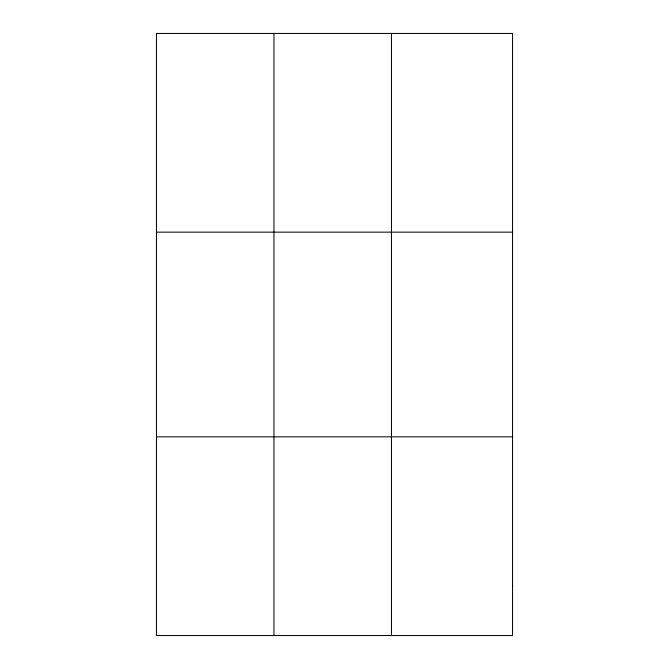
<?xml version="1.0" encoding="UTF-8"?>
<svg xmlns="http://www.w3.org/2000/svg" width="669" height="669" viewBox="0 0 669 669"><rect width="100%" height="100%" fill="white"/><g stroke="black" fill="none" stroke-linecap="round" stroke-linejoin="round"><path stroke-width="1" d="M273.964 635.55L273.964 33.45M391.474 635.55L391.474 33.45M156.454 232.143L512.546 232.143M156.454 436.857L512.546 436.857M512.546 585.877L512.546 635.55L156.454 635.55L156.454 33.45L512.546 33.45L512.546 585.877"/></g></svg>
